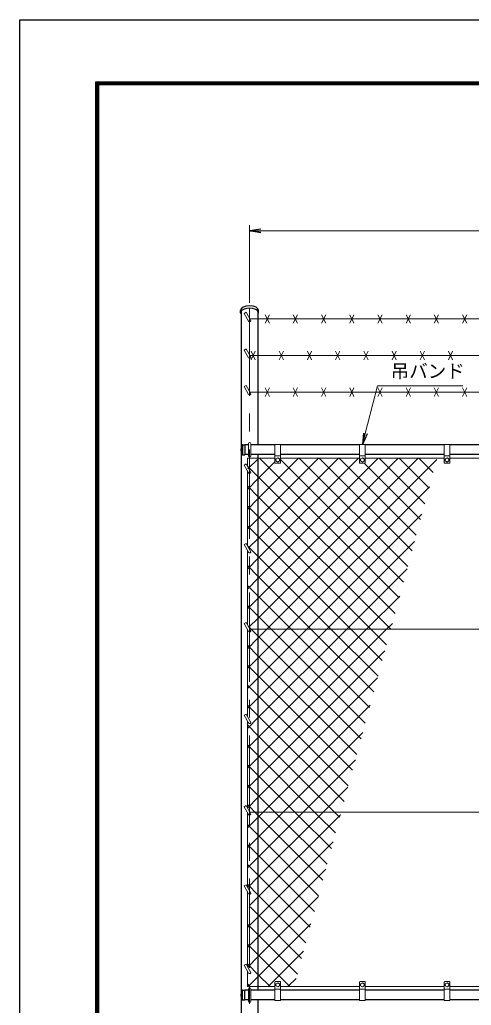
# Model space of a CAD drawing. Units: millimetres, scale not verified. Extents: x -4200 to 4200, y -2970 to 2970.
# Drawn here: x -4200 to -2599, y -529 to 2970 of the extents above; entities that cross this region are included whole.
import ezdxf
from ezdxf.enums import TextEntityAlignment as Align

# ---------------------------------------------------------------- set-up
doc = ezdxf.new("R2010")
doc.units = ezdxf.units.MM
doc.header["$LTSCALE"] = 10
doc.linetypes.add('USER1', pattern=[50.8, 31.75, -6.35, 6.35, -6.35])
for name, color, linetype, lineweight in [('0-0_D-STR1', 1, 'Continuous', 25), ('0-1_D-STR3', 3, 'Continuous', 13), ('0-2_D-BMK', 2, 'USER1', 13), ('0-3_D-STR-DIM', 7, 'Continuous', 13), ('0-9_D-STR-TXT', 7, 'Continuous', 13), ('0-B_D-STR2', 7, 'Continuous', 13), ('0-C_D-TTL', 7, 'Continuous', 25)]:
    doc.layers.add(name, color=color, linetype=linetype, lineweight=lineweight)
doc.layers.add('0-4_0', color=7, linetype='Continuous')
doc.styles.add('ＭＳ ゴシック', font='')
doc.styles.get('ＭＳ ゴシック').set_extended_font_data('MS Gothic')

# ---------------------------------------------------------------- blocks, each defined once
blk = doc.blocks.new('_Open')
at = {"layer": '0-4_0'}
blk.add_line((-10, 1.667), (0, 0), dxfattribs=at)
blk.add_lwpolyline([(-10, -1.667), (0, 0), (-10, 0)], dxfattribs=at)

msp = doc.modelspace()

# ---------------------------------------------------------------- linework, layer by layer
at = {"layer": '0-0_D-STR1'}
for p, q in [((-3416.75, 1929.94), (-3416.75, 1937.9)), ((-3354.4, 1460.23), (-3354.4, 1935.25)), ((-3352.55, 1929.94), (-3352.55, 1937.9)), ((-3409.99, 1460.73), (-3401.65, 1460.73)), ((-3409.65, 1460.73), (-3409.65, 1425.73)), ((-3401.65, 1460.73), (-3401.65, 1425.73)), ((-3388.65, 1460.23), (-3401.65, 1460.23)), ((-3294.65, 1460.23), (-3380.65, 1460.23)), ((-2994.65, 1460.23), (-3274.65, 1460.23)), ((-2694.65, 1460.23), (-2974.65, 1460.23)), ((-2394.65, 1460.23), (-2674.65, 1460.23)), ((-3409.99, 1425.73), (-3401.65, 1425.73)), ((-3388.65, 1426.23), (-3401.65, 1426.23)), ((-3294.65, 1426.23), (-3380.65, 1426.23)), ((-3354.4, -475.77), (-3354.4, 1426.23)), ((-2994.65, 1426.23), (-3274.65, 1426.23)), ((-2694.65, 1426.23), (-2974.65, 1426.23)), ((-2394.65, 1426.23), (-2674.65, 1426.23)), ((-3409.99, -475.27), (-3401.65, -475.27)), ((-3409.65, -510.27), (-3409.65, -475.27)), ((-3401.65, -510.27), (-3401.65, -475.27)), ((-3388.65, -475.77), (-3401.65, -475.77)), ((-3294.65, -475.77), (-3380.65, -475.77)), ((-2994.65, -475.77), (-3274.65, -475.77)), ((-2694.65, -475.77), (-2974.65, -475.77)), ((-2394.65, -475.77), (-2674.65, -475.77)), ((-3409.99, -510.27), (-3401.65, -510.27)), ((-3388.65, -509.77), (-3401.65, -509.77)), ((-3294.65, -509.77), (-3380.65, -509.77)), ((-2994.65, -509.77), (-3274.65, -509.77)), ((-2694.65, -509.77), (-2974.65, -509.77)), ((-2394.65, -509.77), (-2674.65, -509.77))]:
    msp.add_line(p, q, dxfattribs=at)
msp.add_lwpolyline([(-3414.9, 1935.25), (-3414.9, -889.77), (-3354.4, -889.77), (-3354.4, -509.77)], dxfattribs=at)
for centre, radius, start, end in [((-3379.43, 1443.23), 35.72, 151.52136, 208.47864), ((-3409.99, 1459.73), 1, 90, 147.70173), ((-3409.99, 1426.73), 1, 212.29827, 270), ((-3379.43, -492.77), 35.72, 151.52136, 208.47864), ((-3409.99, -476.27), 1, 90, 147.70173), ((-3409.99, -509.27), 1, 212.29827, 270)]:
    msp.add_arc(centre, radius, start, end, dxfattribs=at)
for centre, start_param, end_param in [((-3384.65, 1929.94), 2.8004339, 6.6243441), ((-3384.65, 1937.9), 3.1415927, 6.2831853)]:
    msp.add_ellipse(centre, major_axis=(-32.1, 0), ratio=0.494803, start_param=start_param, end_param=end_param, dxfattribs=at)
at = {"layer": '0-1_D-STR3'}
for p, q in [((-3404.05, 1927.35), (-3397.12, 1931.35)), ((-3404.05, 1927.35), (-3388.12, 1899.76)), ((-3397.12, 1931.35), (-3381.19, 1903.76)), ((-1392.74, 1907.76), (-3383.5, 1907.76)), ((-3329.65, 1892.76), (-3314.65, 1922.76)), ((-3329.65, 1922.76), (-3314.65, 1892.76)), ((-3229.65, 1892.76), (-3214.65, 1922.76)), ((-3229.65, 1922.76), (-3214.65, 1892.76)), ((-3129.65, 1892.76), (-3114.65, 1922.76)), ((-3129.65, 1922.76), (-3114.65, 1892.76)), ((-3029.65, 1892.76), (-3014.65, 1922.76)), ((-3029.65, 1922.76), (-3014.65, 1892.76)), ((-2929.65, 1892.76), (-2914.65, 1922.76)), ((-2929.65, 1922.76), (-2914.65, 1892.76)), ((-2829.65, 1892.76), (-2814.65, 1922.76)), ((-2829.65, 1922.76), (-2814.65, 1892.76)), ((-2729.65, 1892.76), (-2714.65, 1922.76)), ((-2729.65, 1922.76), (-2714.65, 1892.76)), ((-2629.65, 1892.76), (-2614.65, 1922.76)), ((-2629.65, 1922.76), (-2614.65, 1892.76)), ((-3404.05, 1797.45), (-3397.12, 1801.45)), ((-3404.05, 1797.45), (-3388.12, 1769.86)), ((-3397.12, 1801.45), (-3381.19, 1773.86)), ((-3379.65, 1762.86), (-3364.65, 1792.86)), ((-3379.65, 1792.86), (-3364.65, 1762.86)), ((-3279.65, 1762.86), (-3264.65, 1792.86)), ((-3279.65, 1792.86), (-3264.65, 1762.86)), ((-3179.65, 1762.86), (-3164.65, 1792.86)), ((-3179.65, 1792.86), (-3164.65, 1762.86)), ((-3079.65, 1762.86), (-3064.65, 1792.86)), ((-3079.65, 1792.86), (-3064.65, 1762.86)), ((-2979.65, 1762.86), (-2964.65, 1792.86)), ((-2979.65, 1792.86), (-2964.65, 1762.86)), ((-2879.65, 1762.86), (-2864.65, 1792.86)), ((-2879.65, 1792.86), (-2864.65, 1762.86)), ((-2779.65, 1762.86), (-2764.65, 1792.86)), ((-2779.65, 1792.86), (-2764.65, 1762.86)), ((-2679.65, 1762.86), (-2664.65, 1792.86)), ((-2679.65, 1792.86), (-2664.65, 1762.86)), ((-1392.74, 1777.86), (-3383.5, 1777.86)), ((-3404.05, 1667.54), (-3397.12, 1671.54)), ((-3404.05, 1667.54), (-3388.12, 1639.95)), ((-3397.12, 1671.54), (-3381.19, 1643.95)), ((-1392.74, 1647.95), (-3383.5, 1647.95)), ((-3329.65, 1632.95), (-3314.65, 1662.95)), ((-3329.65, 1662.95), (-3314.65, 1632.95)), ((-3229.65, 1632.95), (-3214.65, 1662.95)), ((-3229.65, 1662.95), (-3214.65, 1632.95)), ((-3129.65, 1632.95), (-3114.65, 1662.95)), ((-3129.65, 1662.95), (-3114.65, 1632.95)), ((-3029.65, 1632.95), (-3014.65, 1662.95)), ((-3029.65, 1662.95), (-3014.65, 1632.95)), ((-2929.65, 1632.95), (-2914.65, 1662.95)), ((-2929.65, 1662.95), (-2914.65, 1632.95)), ((-2829.65, 1632.95), (-2814.65, 1662.95)), ((-2829.65, 1662.95), (-2814.65, 1632.95)), ((-2729.65, 1632.95), (-2714.65, 1662.95)), ((-2729.65, 1662.95), (-2714.65, 1632.95)), ((-2629.65, 1632.95), (-2614.65, 1662.95)), ((-2629.65, 1662.95), (-2614.65, 1632.95)), ((-3388.65, 1421.23), (-3388.65, 1465.23)), ((-3380.65, 1421.23), (-3380.65, 1465.23)), ((-3294.65, 1462.23), (-3294.65, 1397.23)), ((-3274.65, 1462.23), (-3294.65, 1462.23)), ((-3274.65, 1462.23), (-3274.65, 1397.23)), ((-2994.65, 1462.23), (-2994.65, 1397.23)), ((-2974.65, 1462.23), (-2994.65, 1462.23)), ((-2974.65, 1462.23), (-2974.65, 1397.23)), ((-2694.65, 1462.23), (-2694.65, 1397.23)), ((-2674.65, 1462.23), (-2694.65, 1462.23)), ((-2674.65, 1462.23), (-2674.65, 1397.23)), ((-3392.65, 1385.08), (-3392.65, 1413.23)), ((-3392.65, 1413.23), (-3294.65, 1413.23)), ((-3274.65, 1422.23), (-3294.65, 1422.23)), ((-3291.15, 1410.97), (-3284.65, 1414.73)), ((-3291.15, 1410.97), (-3291.15, 1403.48)), ((-3284.65, 1414.73), (-3278.15, 1410.97)), ((-3278.15, 1410.97), (-3278.15, 1403.48)), ((-3274.65, 1413.23), (-2994.65, 1413.23)), ((-2974.65, 1422.23), (-2994.65, 1422.23)), ((-2991.15, 1410.97), (-2984.65, 1414.73)), ((-2991.15, 1410.97), (-2991.15, 1403.48)), ((-2984.65, 1414.73), (-2978.15, 1410.97)), ((-2978.15, 1410.97), (-2978.15, 1403.48)), ((-2974.65, 1413.23), (-2694.65, 1413.23)), ((-2674.65, 1422.23), (-2694.65, 1422.23)), ((-2691.15, 1410.97), (-2684.65, 1414.73)), ((-2691.15, 1410.97), (-2691.15, 1403.48)), ((-2684.65, 1414.73), (-2678.15, 1410.97)), ((-2678.15, 1410.97), (-2678.15, 1403.48)), ((-2674.65, 1413.23), (-2394.65, 1413.23)), ((-3404.05, 1388.82), (-3397.12, 1392.82)), ((-3404.05, 1388.82), (-3388.12, 1361.23)), ((-3397.12, 1392.82), (-3381.19, 1365.23)), ((-3392.65, 1103.08), (-3392.65, 1369.08)), ((-3276.65, 1395.23), (-3292.65, 1395.23)), ((-2976.65, 1395.23), (-2992.65, 1395.23)), ((-2676.65, 1395.23), (-2692.65, 1395.23)), ((-3404.05, 1106.82), (-3397.12, 1110.82)), ((-3404.05, 1106.82), (-3388.12, 1079.23)), ((-3397.12, 1110.82), (-3381.19, 1083.23)), ((-3392.65, 822.08), (-3392.65, 1087.08)), ((-3404.05, 825.82), (-3397.12, 829.82)), ((-3404.05, 825.82), (-3388.12, 798.23)), ((-3397.12, 829.82), (-3381.19, 802.23)), ((-3392.65, 497.08), (-3392.65, 806.08)), ((-1392.74, 806.23), (-3383.5, 806.23)), ((-3404.05, 500.82), (-3397.12, 504.82)), ((-3404.05, 500.82), (-3388.12, 473.23)), ((-3397.12, 504.82), (-3381.19, 477.23)), ((-3392.65, 172.08), (-3392.65, 481.08)), ((-3404.05, 175.82), (-3397.12, 179.82)), ((-3404.05, 175.82), (-3388.12, 148.23)), ((-3397.12, 179.82), (-3381.19, 152.23)), ((-3392.65, -109.42), (-3392.65, 156.08)), ((-1392.74, 156.23), (-3383.5, 156.23)), ((-3404.05, -105.68), (-3397.12, -101.68)), ((-3397.12, -101.68), (-3381.19, -129.27)), ((-3404.05, -105.68), (-3388.12, -133.27)), ((-3392.65, -390.88), (-3392.65, -125.42)), ((-3404.05, -387.15), (-3397.12, -383.15)), ((-3397.12, -383.15), (-3381.19, -410.74)), ((-3404.05, -387.15), (-3388.12, -414.74)), ((-3392.65, -462.77), (-3392.65, -406.88)), ((-3294.65, -511.77), (-3294.65, -446.77)), ((-3276.65, -444.77), (-3292.65, -444.77)), ((-3291.15, -460.52), (-3291.15, -453.03)), ((-3278.15, -460.52), (-3278.15, -453.03)), ((-3274.65, -511.77), (-3274.65, -446.77)), ((-2994.65, -511.77), (-2994.65, -446.77)), ((-2976.65, -444.77), (-2992.65, -444.77)), ((-2991.15, -460.52), (-2991.15, -453.03)), ((-2978.15, -460.52), (-2978.15, -453.03)), ((-2974.65, -511.77), (-2974.65, -446.77)), ((-2694.65, -511.77), (-2694.65, -446.77)), ((-2676.65, -444.77), (-2692.65, -444.77)), ((-2691.15, -460.52), (-2691.15, -453.03)), ((-2678.15, -460.52), (-2678.15, -453.03)), ((-2674.65, -511.77), (-2674.65, -446.77)), ((-3392.65, -462.77), (-3294.65, -462.77)), ((-3388.65, -514.77), (-3388.65, -470.77)), ((-3380.65, -514.77), (-3380.65, -470.77)), ((-3274.65, -471.77), (-3294.65, -471.77)), ((-3291.15, -460.52), (-3284.65, -464.27)), ((-3284.65, -464.27), (-3278.15, -460.52)), ((-3274.65, -462.77), (-2994.65, -462.77)), ((-2974.65, -471.77), (-2994.65, -471.77)), ((-2991.15, -460.52), (-2984.65, -464.27)), ((-2984.65, -464.27), (-2978.15, -460.52)), ((-2974.65, -462.77), (-2694.65, -462.77)), ((-2674.65, -471.77), (-2694.65, -471.77)), ((-2691.15, -460.52), (-2684.65, -464.27)), ((-2684.65, -464.27), (-2678.15, -460.52)), ((-2674.65, -462.77), (-2394.65, -462.77)), ((-3274.65, -511.77), (-3294.65, -511.77)), ((-2974.65, -511.77), (-2994.65, -511.77)), ((-2674.65, -511.77), (-2694.65, -511.77))]:
    msp.add_line(p, q, dxfattribs=at)
for points in [[(-3291.15, 1403.48), (-3284.65, 1399.73), (-3278.15, 1403.48)], [(-2991.15, 1403.48), (-2984.65, 1399.73), (-2978.15, 1403.48)], [(-2691.15, 1403.48), (-2684.65, 1399.73), (-2678.15, 1403.48)], [(-3291.15, -453.03), (-3284.65, -449.27), (-3278.15, -453.03)], [(-2991.15, -453.03), (-2984.65, -449.27), (-2978.15, -453.03)], [(-2691.15, -453.03), (-2684.65, -449.27), (-2678.15, -453.03)]]:
    msp.add_lwpolyline(points, dxfattribs=at)
for centre in [(-3284.65, 1407.23), (-2984.65, 1407.23), (-2684.65, 1407.23), (-3284.65, -456.77), (-2984.65, -456.77), (-2684.65, -456.77)]:
    msp.add_circle(centre, 6.49, dxfattribs=at)
for centre, radius, start, end in [((-3384.65, 1901.76), 4, 210, 30), ((-3384.65, 1771.86), 4, 210, 30), ((-3384.65, 1641.95), 4, 210, 30), ((-3384.65, 1465.23), 4, 0, 180), ((-3384.65, 1421.23), 4, 180, 0), ((-3384.65, 1363.23), 4, 210, 30), ((-3292.65, 1397.23), 2, 180, 270), ((-3276.65, 1397.23), 2, 270, 0), ((-2992.65, 1397.23), 2, 180, 270), ((-2976.65, 1397.23), 2, 270, 0), ((-2692.65, 1397.23), 2, 180, 270), ((-2676.65, 1397.23), 2, 270, 0), ((-3384.65, 1081.23), 4, 210, 30), ((-3384.65, 800.23), 4, 210, 30), ((-3384.65, 475.23), 4, 210, 30), ((-3384.65, 150.23), 4, 210, 30), ((-3384.65, -131.27), 4, 210, 30), ((-3384.65, -412.74), 4, 210, 30), ((-3292.65, -446.77), 2, 90, 180), ((-3276.65, -446.77), 2, 0, 90), ((-2992.65, -446.77), 2, 90, 180), ((-2976.65, -446.77), 2, 0, 90), ((-2692.65, -446.77), 2, 90, 180), ((-2676.65, -446.77), 2, 0, 90), ((-3384.65, -470.77), 4, 0, 180), ((-3384.65, -514.77), 4, 180, 0)]:
    msp.add_arc(centre, radius, start, end, dxfattribs=at)
at = {"layer": '0-2_D-BMK'}
msp.add_line((-3384.65, -904.77), (-3384.65, 1945.23), dxfattribs=at)
at = {"layer": '0-3_D-STR-DIM'}
for p, q in [((-3384.65, 1965.23), (-3384.65, 2240.23)), ((-3344.65, 2220.23), (-1424.65, 2220.23))]:
    msp.add_line(p, q, dxfattribs=at)
at = {"layer": '0-9_D-STR-TXT'}
msp.add_lwpolyline([(-2628.41, 1670.2), (-2930.86, 1670.2), (-2984.15, 1464.16)], dxfattribs=at)
at = {"layer": '0-B_D-STR2'}
for p, q in [((-3354.4, 1269.92), (-3211.1, 1413.23)), ((-3354.4, 1199.21), (-3140.38, 1413.23)), ((-3354.4, 987.07), (-2928.25, 1413.23)), ((-3354.4, 916.36), (-2857.54, 1413.23)), ((-2853.84, 917.28), (-3349.79, 1413.23)), ((-3323.12, 806.23), (-2720.92, 1408.43)), ((-2838.78, 972.93), (-3274.65, 1408.8)), ((-2823.72, 1028.58), (-3208.37, 1413.23)), ((-2808.66, 1084.23), (-3137.65, 1413.23)), ((-2793.6, 1139.88), (-3066.94, 1413.23)), ((-2994.65, 1411.65), (-2996.23, 1413.23)), ((-2763.47, 1251.18), (-2925.52, 1413.23)), ((-2748.41, 1306.83), (-2854.81, 1413.23)), ((-2733.35, 1362.48), (-2784.1, 1413.23)), ((-2778.54, 1195.53), (-2978.23, 1395.23)), ((-3354.4, 1276.42), (-3392.65, 1314.67)), ((-3252.41, 806.23), (-2747.15, 1311.48)), ((-3392.65, 1231.67), (-3354.4, 1269.92)), ((-2884.21, 806.23), (-3354.4, 1276.42)), ((-3354.4, 1205.71), (-3392.65, 1243.96)), ((-3392.65, 1160.96), (-3354.4, 1199.21)), ((-2954.92, 806.23), (-3354.4, 1205.71)), ((-3181.7, 806.23), (-2773.39, 1214.53)), ((-3354.4, 1135), (-3392.65, 1173.25)), ((-3025.63, 806.23), (-3354.4, 1135)), ((-3110.99, 806.23), (-2799.63, 1117.58)), ((-3354.4, 993.58), (-3392.65, 1031.83)), ((-3040.28, 806.23), (-2825.87, 1020.63)), ((-3392.65, 948.82), (-3354.4, 987.07)), ((-3167.05, 806.23), (-3354.4, 993.58)), ((-3354.4, 922.87), (-3392.65, 961.12)), ((-3392.65, 878.11), (-3354.4, 916.36)), ((-3237.76, 806.23), (-3354.4, 922.87)), ((-2969.57, 806.23), (-2852.11, 923.68)), ((-3354.4, 852.16), (-3392.65, 890.41)), ((-3308.47, 806.23), (-3354.4, 852.16)), ((-3354.4, 774.94), (-3323.12, 806.23)), ((-3354.4, 704.23), (-3252.41, 806.23)), ((-3354.4, 633.52), (-3181.7, 806.23)), ((-3354.4, 562.81), (-3110.99, 806.23)), ((-3354.4, 492.1), (-3040.28, 806.23)), ((-3354.4, 421.39), (-2969.57, 806.23)), ((-3354.4, 350.68), (-2898.86, 806.23)), ((-2974.33, 472.09), (-3308.47, 806.23)), ((-2959.27, 527.74), (-3237.76, 806.23)), ((-2944.21, 583.39), (-3167.05, 806.23)), ((-2914.09, 694.68), (-3025.63, 806.23)), ((-2899.03, 750.33), (-2954.92, 806.23)), ((-2898.86, 806.23), (-2878.35, 826.73)), ((-2883.96, 805.98), (-2884.21, 806.23)), ((-3392.65, 736.69), (-3354.4, 774.94)), ((-3354.4, 710.74), (-3392.65, 748.99)), ((-3392.65, 665.98), (-3354.4, 704.23)), ((-3354.4, 279.97), (-2904.59, 729.78)), ((-3004.45, 360.79), (-3354.4, 710.74)), ((-3354.4, 640.03), (-3392.65, 678.28)), ((-3392.65, 595.27), (-3354.4, 633.52)), ((-3019.52, 305.14), (-3354.4, 640.03)), ((-3354.4, 209.26), (-2930.83, 632.84)), ((-3354.4, 569.32), (-3392.65, 607.57)), ((-3392.65, 524.56), (-3354.4, 562.81)), ((-3034.58, 249.49), (-3354.4, 569.32)), ((-3354.4, 498.61), (-3392.65, 536.86)), ((-3346.72, 146.23), (-2957.07, 535.89)), ((-3392.65, 453.85), (-3354.4, 492.1)), ((-3049.64, 193.84), (-3354.4, 498.61)), ((-3354.4, 427.89), (-3392.65, 466.14)), ((-3392.65, 383.14), (-3354.4, 421.39)), ((-3072.74, 146.23), (-3354.4, 427.89)), ((-3276.01, 146.23), (-2983.3, 438.94)), ((-3354.4, 357.18), (-3392.65, 395.43)), ((-3392.65, 312.43), (-3354.4, 350.68)), ((-3143.45, 146.23), (-3354.4, 357.18)), ((-3354.4, 286.47), (-3392.65, 324.72)), ((-3205.3, 146.23), (-3009.54, 341.99)), ((-3392.65, 241.72), (-3354.4, 279.97)), ((-3214.16, 146.23), (-3354.4, 286.47)), ((-3354.4, 215.76), (-3392.65, 254.01)), ((-3134.59, 146.23), (-3035.78, 245.04)), ((-3284.87, 146.23), (-3354.4, 215.76)), ((-3392.65, 171.01), (-3354.4, 209.26)), ((-3354.4, 138.55), (-3346.72, 146.23)), ((-3354.4, 67.84), (-3276.01, 146.23)), ((-3354.4, -2.87), (-3205.3, 146.23)), ((-3354.4, -73.59), (-3134.59, 146.23)), ((-3109.88, -28.76), (-3284.87, 146.23)), ((-3094.82, 26.89), (-3214.16, 146.23)), ((-3079.76, 82.54), (-3143.45, 146.23)), ((-3064.7, 138.19), (-3072.74, 146.23)), ((-3392.65, 100.3), (-3354.4, 138.55)), ((-3354.4, 74.34), (-3392.65, 112.59)), ((-3140.01, -140.06), (-3354.4, 74.34)), ((-3392.65, 29.59), (-3354.4, 67.84)), ((-3354.4, 3.63), (-3392.65, 41.88)), ((-3354.4, -215.01), (-3088.26, 51.14)), ((-3155.07, -195.71), (-3354.4, 3.63)), ((-3392.65, -41.12), (-3354.4, -2.87)), ((-3354.4, -67.08), (-3392.65, -28.83)), ((-3354.4, -285.72), (-3114.5, -45.81)), ((-3170.13, -251.36), (-3354.4, -67.08)), ((-3392.65, -111.84), (-3354.4, -73.59)), ((-3354.4, -137.79), (-3392.65, -99.54)), ((-3185.19, -307.01), (-3354.4, -137.79)), ((-3354.4, -356.43), (-3140.74, -142.76)), ((-3392.65, -182.55), (-3391.33, -181.22)), ((-3392.65, -253.26), (-3354.4, -215.01)), ((-3392.65, -323.97), (-3354.4, -285.72)), ((-3319.33, -462.77), (-3193.21, -336.66)), ((-3392.65, -394.68), (-3354.4, -356.43)), ((-3382.97, -462.77), (-3392.65, -453.09)), ((-3248.62, -462.77), (-3219.45, -433.61))]:
    msp.add_line(p, q, dxfattribs=at)
for points in [[(-3392.65, 1019.54), (-3354.4, 1057.79), (-2998.96, 1413.23)], [(-3392.65, 1302.38), (-3354.4, 1340.63), (-3294.65, 1400.38)], [(-3390.46, 1375.28), (-3354.4, 1411.34), (-3352.52, 1413.23)], [(-3387.96, 1094.94), (-3354.4, 1128.5), (-3069.67, 1413.23)], [(-3387.28, 812.78), (-3354.4, 845.65), (-2786.83, 1413.23)], [(-2868.9, 861.63), (-3354.4, 1347.13), (-3392.65, 1385.38)], [(-2929.15, 639.04), (-3096.34, 806.23), (-3354.4, 1064.29), (-3391.91, 1101.8)], [(-2989.39, 416.44), (-3354.4, 781.45), (-3379.18, 806.23), (-3389.4, 816.44)], [(-3124.94, -84.41), (-3354.4, 145.05), (-3355.58, 146.23), (-3392.65, 183.3)], [(-3385.47, -175.36), (-3354.4, -144.3), (-3063.88, 146.23), (-3062.02, 148.09)], [(-3200.25, -362.66), (-3354.4, -208.5), (-3382.64, -180.27)], [(-3215.31, -418.3), (-3354.4, -279.21), (-3392.65, -240.96)], [(-3390.04, -462.77), (-3354.4, -427.14), (-3166.98, -239.71)], [(-3241.55, -462.77), (-3354.4, -349.92), (-3392.65, -311.67)], [(-3312.26, -462.77), (-3354.4, -420.63), (-3392.65, -382.38)]]:
    msp.add_lwpolyline(points, dxfattribs=at)
at = {"layer": '0-C_D-TTL', "color": 2}
msp.add_lwpolyline([(-4199.68, 2970.23), (4200.32, 2970.23), (4200.32, -2969.77), (-4199.68, -2969.77)], close=True, dxfattribs=at)
at = {"layer": '0-C_D-TTL'}
for points in [[(-3929.68, 2750.23), (3930.32, 2750.23), (3930.32, -2749.77), (-3929.68, -2749.77)], [(-3927.18, 2747.73), (3927.82, 2747.73), (3927.82, -2747.27), (-3927.18, -2747.27)], [(-3924.68, 2745.23), (3925.32, 2745.23), (3925.32, -2744.77), (-3924.68, -2744.77)], [(-3922.18, 2742.73), (3922.82, 2742.73), (3922.82, -2742.27), (-3922.18, -2742.27)], [(-3919.68, 2740.23), (3920.32, 2740.23), (3920.32, -2739.77), (-3919.68, -2739.77)]]:
    msp.add_lwpolyline(points, close=True, dxfattribs=at)

# ---------------------------------------------------------------- block references
at = {"layer": '0-3_D-STR-DIM', "xscale": 4, "yscale": 4, "rotation": 180}
msp.add_blockref('_Open', (-3384.65, 2220.23), dxfattribs=at)
at = {"layer": '0-9_D-STR-TXT', "xscale": 4, "yscale": 4, "rotation": 255.49814}
msp.add_blockref('_Open', (-2984.65, 1462.23), dxfattribs=at)

# ---------------------------------------------------------------- texts
at = {"layer": '0-9_D-STR-TXT', "style": 'ＭＳ ゴシック'}
msp.add_text('吊バンド', height=48.09, dxfattribs=at).set_placement((-2884.25, 1684.05), align=Align.BOTTOM_LEFT)

doc.saveas('drawing.dxf')
